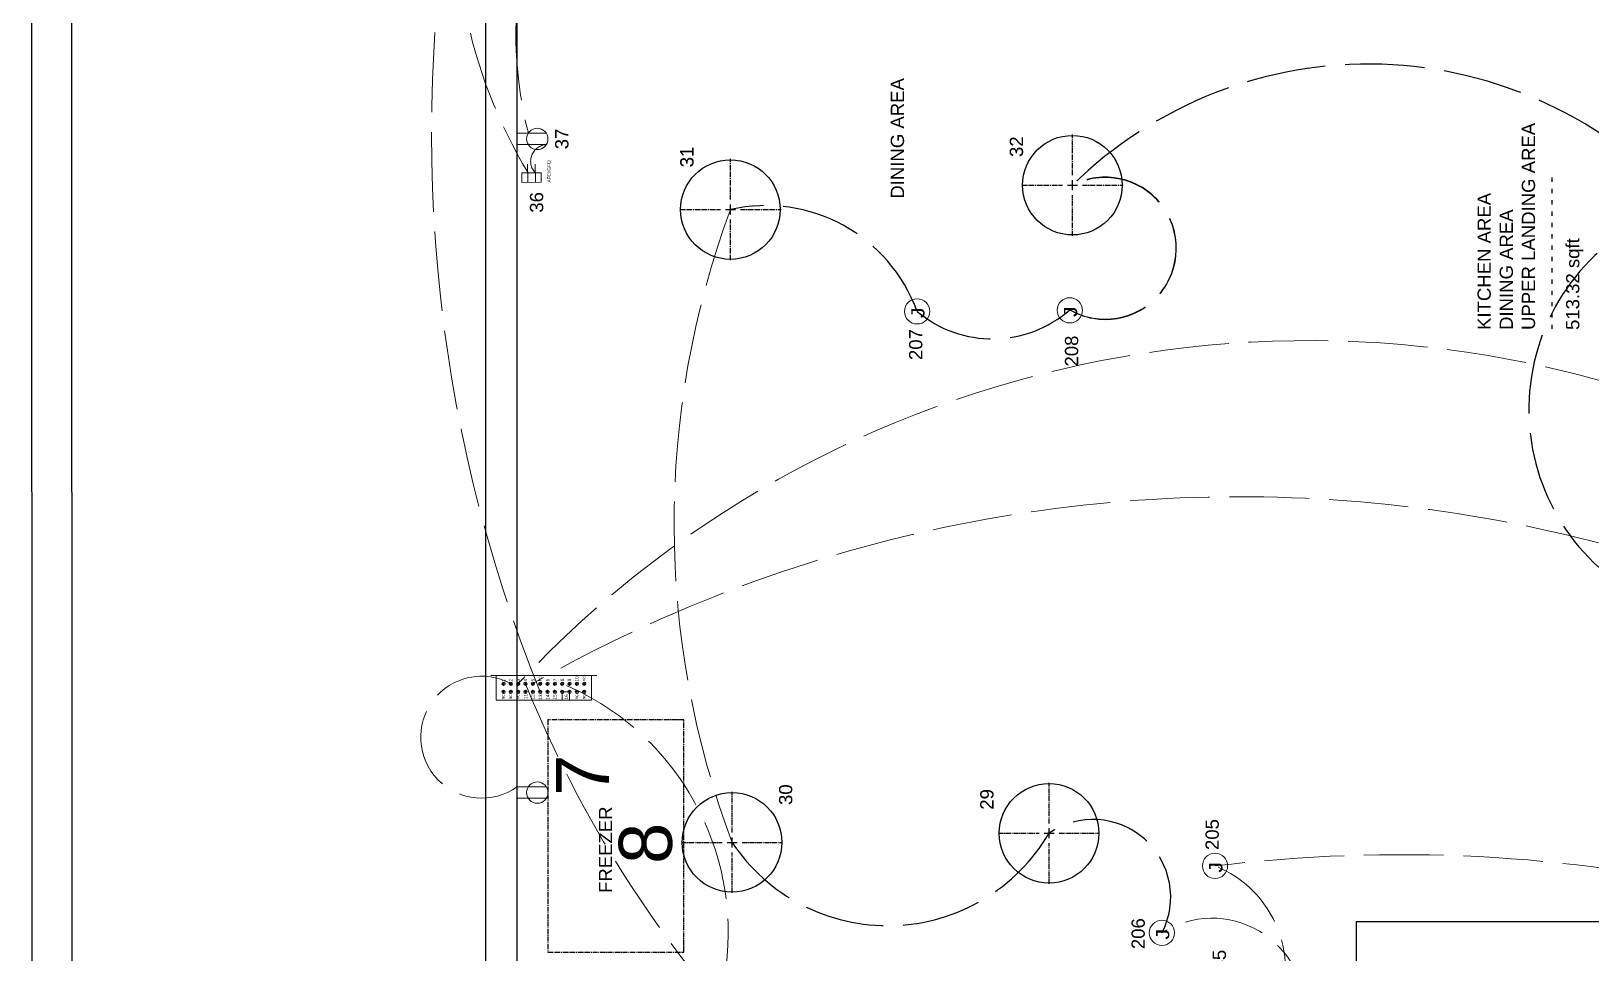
# Model space of a CAD drawing. Header units: inches. Extents: x -601 to 0, y 0 to 495.
# Drawn here: x -600.5 to -365.6, y 171.6 to 310.5 of the extents above; entities that cross this region are included whole.
import ezdxf

# ---------------------------------------------------------------- set-up
doc = ezdxf.new("R2010")
doc.units = ezdxf.units.IN
doc.header["$MEASUREMENT"] = 0
doc.linetypes.add('ACAD_ISO02W100', pattern=[15, 12, -3])
doc.linetypes.add('CENTER2', pattern=[1.125, 0.75, -0.125, 0.125, -0.125])
doc.layers.get('0').update_dxf_attribs({"color": 1, "lineweight": 9})
for name, color, linetype, lineweight in [('00-page-edge', 7, 'Continuous', 9), ('A201-Floorplan-2nd-floor', 7, 'Continuous', 9), ('A201-Text', 7, 'Continuous', 9), ('E201-Electrical-2nd-floor', 7, 'Continuous', 9), ('E301-Electrical-attic', 7, 'Continuous', 9)]:
    doc.layers.add(name, color=color, linetype=linetype, lineweight=lineweight)
doc.styles.add('Reg', font='Courier New.ttf', dxfattribs={"height": 1})
doc.styles.add('Small', font='Arial.ttf', dxfattribs={"height": 0.5})
doc.styles.get("Standard").update_dxf_attribs({"font": 'Arial.ttf', "height": 2})

# ---------------------------------------------------------------- blocks, each defined once
blk = doc.blocks.new('duplex-for-freezer-on-2nd-floor')
at = {"layer": 'E201-Electrical-2nd-floor'}
for p, q in [((0, 0), (0, -4.39)), ((1.73, 0), (1.73, -4.38))]:
    blk.add_line(p, q, dxfattribs=at)
blk.add_circle((0.86, -3.03), 1.61, dxfattribs=at)
blk = doc.blocks.new('*U125')
at = {"layer": 'E201-Electrical-2nd-floor', "color": 0, "linetype": 'CENTER2', "lineweight": -3, "transparency": 16777216}
for p, q in [((0, 1.5), (0, 7.62)), ((-7.62, 0), (-1.5, 0)), ((1.5, 0), (7.62, 0)), ((0, -7.62), (0, -1.5))]:
    blk.add_line(p, q, dxfattribs=at)
at = {"layer": 'E201-Electrical-2nd-floor', "color": 0, "linetype": 'Continuous', "lineweight": -3, "transparency": 16777216}
for p, q in [((-0.75, 0), (0.75, 0)), ((0, -0.75), (0, 0.75))]:
    blk.add_line(p, q, dxfattribs=at)
blk = doc.blocks.new('L2-ceiling-led-29')
at = {"layer": 'E201-Electrical-2nd-floor', "lineweight": -3}
blk.add_circle((0, 0, -93), 7.5, dxfattribs=at)
at = {"layer": 'E201-Electrical-2nd-floor', "linetype": 'CENTER2', "lineweight": -3, "rotation": 270}
blk.add_blockref('*U125', (0, 0, -93), dxfattribs=at)
blk = doc.blocks.new('*U127')
at = {"layer": 'E201-Electrical-2nd-floor', "color": 0, "linetype": 'CENTER2', "lineweight": -3, "transparency": 16777216}
for p, q in [((0, 1.5), (0, 7.62)), ((-7.62, 0), (-1.5, 0)), ((1.5, 0), (7.62, 0)), ((0, -7.62), (0, -1.5))]:
    blk.add_line(p, q, dxfattribs=at)
at = {"layer": 'E201-Electrical-2nd-floor', "color": 0, "linetype": 'Continuous', "lineweight": -3, "transparency": 16777216}
for p, q in [((-0.75, 0), (0.75, 0)), ((0, -0.75), (0, 0.75))]:
    blk.add_line(p, q, dxfattribs=at)
blk = doc.blocks.new('L2-ceiling-led-30')
at = {"layer": 'E201-Electrical-2nd-floor', "lineweight": -3}
blk.add_circle((0, 0, -94.38), 7.5, dxfattribs=at)
at = {"layer": 'E201-Electrical-2nd-floor', "linetype": 'CENTER2', "lineweight": -3, "rotation": 270}
blk.add_blockref('*U127', (0, 0, -94.38), dxfattribs=at)
blk = doc.blocks.new('*U129')
at = {"layer": 'E201-Electrical-2nd-floor', "color": 0, "linetype": 'CENTER2', "lineweight": -3, "transparency": 16777216}
for p, q in [((0, 1.5), (0, 7.62)), ((-7.62, 0), (-1.5, 0)), ((1.5, 0), (7.62, 0)), ((0, -7.62), (0, -1.5))]:
    blk.add_line(p, q, dxfattribs=at)
at = {"layer": 'E201-Electrical-2nd-floor', "color": 0, "linetype": 'Continuous', "lineweight": -3, "transparency": 16777216}
for p, q in [((-0.75, 0), (0.75, 0)), ((0, -0.75), (0, 0.75))]:
    blk.add_line(p, q, dxfattribs=at)
blk = doc.blocks.new('L2-ceiling-led-31')
at = {"layer": 'E201-Electrical-2nd-floor', "lineweight": -3}
blk.add_circle((0, 0, -93.38), 7.5, dxfattribs=at)
at = {"layer": 'E201-Electrical-2nd-floor', "linetype": 'CENTER2', "lineweight": -3, "rotation": 270}
blk.add_blockref('*U129', (0, 0, -93.38), dxfattribs=at)
blk = doc.blocks.new('*U131')
at = {"layer": 'E201-Electrical-2nd-floor', "color": 0, "linetype": 'CENTER2', "lineweight": -3, "transparency": 16777216}
for p, q in [((0, 1.5), (0, 7.62)), ((-7.62, 0), (-1.5, 0)), ((1.5, 0), (7.62, 0)), ((0, -7.62), (0, -1.5))]:
    blk.add_line(p, q, dxfattribs=at)
at = {"layer": 'E201-Electrical-2nd-floor', "color": 0, "linetype": 'Continuous', "lineweight": -3, "transparency": 16777216}
for p, q in [((-0.75, 0), (0.75, 0)), ((0, -0.75), (0, 0.75))]:
    blk.add_line(p, q, dxfattribs=at)
blk = doc.blocks.new('L2-ceiling-led-32')
at = {"layer": 'E201-Electrical-2nd-floor', "lineweight": -3}
blk.add_circle((0, 0, -93.38), 7.5, dxfattribs=at)
at = {"layer": 'E201-Electrical-2nd-floor', "linetype": 'CENTER2', "lineweight": -3, "rotation": 270}
blk.add_blockref('*U131', (0, 0, -93.38), dxfattribs=at)
blk = doc.blocks.new('L2-duplex-37')
at = {"layer": 'E201-Electrical-2nd-floor'}
for p, q in [((0, 0, -15.25), (0, -4.39, -15.25)), ((1.73, 0, -15.25), (1.73, -4.38, -15.25))]:
    blk.add_line(p, q, dxfattribs=at)
blk.add_circle((0.86, -3.03, -15.25), 1.61, dxfattribs=at)
blk = doc.blocks.new('*U382')
at = {"layer": 'E301-Electrical-attic', "color": 0, "linetype": 'CENTER2', "lineweight": -3, "transparency": 16777216}
for p, q in [((0, 1.5), (0, 7.62)), ((-7.62, 0), (-1.5, 0)), ((1.5, 0), (7.62, 0)), ((0, -7.62), (0, -1.5))]:
    blk.add_line(p, q, dxfattribs=at)
at = {"layer": 'E301-Electrical-attic', "color": 0, "linetype": 'Continuous', "lineweight": -3, "transparency": 16777216}
for p, q in [((-0.75, 0), (0.75, 0)), ((0, -0.75), (0, 0.75))]:
    blk.add_line(p, q, dxfattribs=at)
blk = doc.blocks.new('L2-29')
at = {"layer": 'E301-Electrical-attic', "lineweight": -3}
blk.add_circle((0, 0), 7.5, dxfattribs=at)
at = {"layer": 'E301-Electrical-attic', "linetype": 'CENTER2', "lineweight": -3, "rotation": 270}
blk.add_blockref('*U382', (0, 0), dxfattribs=at)
blk = doc.blocks.new('*U384')
at = {"layer": 'E301-Electrical-attic', "color": 0, "linetype": 'CENTER2', "lineweight": -3, "transparency": 16777216}
for p, q in [((0, 1.5), (0, 7.62)), ((-7.62, 0), (-1.5, 0)), ((1.5, 0), (7.62, 0)), ((0, -7.62), (0, -1.5))]:
    blk.add_line(p, q, dxfattribs=at)
at = {"layer": 'E301-Electrical-attic', "color": 0, "linetype": 'Continuous', "lineweight": -3, "transparency": 16777216}
for p, q in [((-0.75, 0), (0.75, 0)), ((0, -0.75), (0, 0.75))]:
    blk.add_line(p, q, dxfattribs=at)
blk = doc.blocks.new('L2-30')
at = {"layer": 'E301-Electrical-attic', "lineweight": -3}
blk.add_circle((0, 0), 7.5, dxfattribs=at)
at = {"layer": 'E301-Electrical-attic', "linetype": 'CENTER2', "lineweight": -3, "rotation": 270}
blk.add_blockref('*U384', (0, 0), dxfattribs=at)
blk = doc.blocks.new('*U386')
at = {"layer": 'E301-Electrical-attic', "color": 0, "linetype": 'CENTER2', "lineweight": -3, "transparency": 16777216}
for p, q in [((0, 1.5), (0, 7.62)), ((-7.62, 0), (-1.5, 0)), ((1.5, 0), (7.62, 0)), ((0, -7.62), (0, -1.5))]:
    blk.add_line(p, q, dxfattribs=at)
at = {"layer": 'E301-Electrical-attic', "color": 0, "linetype": 'Continuous', "lineweight": -3, "transparency": 16777216}
for p, q in [((-0.75, 0), (0.75, 0)), ((0, -0.75), (0, 0.75))]:
    blk.add_line(p, q, dxfattribs=at)
blk = doc.blocks.new('L2-31')
at = {"layer": 'E301-Electrical-attic', "lineweight": -3}
blk.add_circle((0, 0), 7.5, dxfattribs=at)
at = {"layer": 'E301-Electrical-attic', "linetype": 'CENTER2', "lineweight": -3, "rotation": 270}
blk.add_blockref('*U386', (0, 0), dxfattribs=at)
blk = doc.blocks.new('*U388')
at = {"layer": 'E301-Electrical-attic', "color": 0, "linetype": 'CENTER2', "lineweight": -3, "transparency": 16777216}
for p, q in [((0, 1.5), (0, 7.62)), ((-7.62, 0), (-1.5, 0)), ((1.5, 0), (7.62, 0)), ((0, -7.62), (0, -1.5))]:
    blk.add_line(p, q, dxfattribs=at)
at = {"layer": 'E301-Electrical-attic', "color": 0, "linetype": 'Continuous', "lineweight": -3, "transparency": 16777216}
for p, q in [((-0.75, 0), (0.75, 0)), ((0, -0.75), (0, 0.75))]:
    blk.add_line(p, q, dxfattribs=at)
blk = doc.blocks.new('L2-32')
at = {"layer": 'E301-Electrical-attic', "lineweight": -3}
blk.add_circle((0, 0), 7.5, dxfattribs=at)
at = {"layer": 'E301-Electrical-attic', "linetype": 'CENTER2', "lineweight": -3, "rotation": 270}
blk.add_blockref('*U388', (0, 0), dxfattribs=at)
blk = doc.blocks.new('L3-205')
at = {"layer": 'E201-Electrical-2nd-floor'}
blk.add_circle((0, 0), 1.9, dxfattribs=at)
at = {"layer": 'E201-Electrical-2nd-floor', "lineweight": 5, "style": 'Reg'}
blk.add_text('J', height=2, dxfattribs=at).set_placement((-1.25, -1.11))
blk = doc.blocks.new('L3-206')
at = {"layer": 'E201-Electrical-2nd-floor'}
blk.add_circle((0, 0), 1.9, dxfattribs=at)
at = {"layer": 'E201-Electrical-2nd-floor', "lineweight": 5, "style": 'Reg'}
blk.add_text('J', height=2, dxfattribs=at).set_placement((-1.25, -1.11))
blk = doc.blocks.new('L3-j-box-206')
at = {"layer": 'E301-Electrical-attic'}
blk.add_circle((0, 0), 1.9, dxfattribs=at)
at = {"layer": 'E301-Electrical-attic', "lineweight": 5, "style": 'Reg'}
blk.add_text('J', height=2, dxfattribs=at).set_placement((-1.25, -1.11))
blk = doc.blocks.new('L3-j-box-207')
at = {"layer": 'E301-Electrical-attic'}
blk.add_circle((0, 0), 1.9, dxfattribs=at)
at = {"layer": 'E301-Electrical-attic', "lineweight": 5, "style": 'Reg'}
blk.add_text('J', height=2, dxfattribs=at).set_placement((-1.25, -1.11))
blk = doc.blocks.new('attic-j-box-205')
at = {"layer": 'E301-Electrical-attic'}
blk.add_circle((0, 0), 1.9, dxfattribs=at)
at = {"layer": 'E301-Electrical-attic', "lineweight": 5, "style": 'Reg'}
blk.add_text('J', height=2, dxfattribs=at).set_placement((-1.25, -1.11))
blk = doc.blocks.new('attic-j-box-206')
at = {"layer": 'E301-Electrical-attic'}
blk.add_circle((0, 0), 1.9, dxfattribs=at)
at = {"layer": 'E301-Electrical-attic', "lineweight": 5, "style": 'Reg'}
blk.add_text('J', height=2, dxfattribs=at).set_placement((-1.25, -1.11))
blk = doc.blocks.new('subpanel-171')
at = {"layer": 'E201-Electrical-2nd-floor', "lineweight": 5}
for p, q in [((0, -14.38, -48.75), (0, 0, -48.75)), ((0, 0, -48.75), (3.75, 0, -48.75)), ((3.75, -15.19, -48.75), (3.75, 0.81, -48.75)), ((1, -1.11, -48.75), (1.5, -1.11, -48.75)), ((1, -2.21, -48.75), (1.5, -2.21, -48.75)), ((1.25, -1.36, -48.75), (1.25, -0.86, -48.75)), ((1.25, -2.46, -48.75), (1.25, -1.96, -48.75)), ((2.25, -1.11, -48.75), (2.75, -1.11, -48.75)), ((2.25, -2.21, -48.75), (2.75, -2.21, -48.75)), ((2.5, -1.36, -48.75), (2.5, -0.86, -48.75)), ((2.5, -2.46, -48.75), (2.5, -1.96, -48.75)), ((1, -3.32, -48.75), (1.5, -3.32, -48.75)), ((1, -4.42, -48.75), (1.5, -4.42, -48.75)), ((1.25, -3.57, -48.75), (1.25, -3.07, -48.75)), ((1.25, -4.67, -48.75), (1.25, -4.17, -48.75)), ((2.25, -3.32, -48.75), (2.75, -3.32, -48.75)), ((2.25, -4.42, -48.75), (2.75, -4.42, -48.75)), ((2.5, -3.57, -48.75), (2.5, -3.07, -48.75)), ((2.5, -4.67, -48.75), (2.5, -4.17, -48.75)), ((1, -5.53, -48.75), (1.5, -5.53, -48.75)), ((1, -6.64, -48.75), (1.5, -6.64, -48.75)), ((1.25, -5.78, -48.75), (1.25, -5.28, -48.75)), ((1.25, -6.89, -48.75), (1.25, -6.39, -48.75)), ((2.25, -5.53, -48.75), (2.75, -5.53, -48.75)), ((2.25, -6.64, -48.75), (2.75, -6.64, -48.75)), ((2.5, -5.78, -48.75), (2.5, -5.28, -48.75)), ((2.5, -6.89, -48.75), (2.5, -6.39, -48.75)), ((1, -7.74, -48.75), (1.5, -7.74, -48.75)), ((1, -8.85, -48.75), (1.5, -8.85, -48.75)), ((1.25, -7.99, -48.75), (1.25, -7.49, -48.75)), ((1.25, -9.1, -48.75), (1.25, -8.6, -48.75)), ((2.25, -7.74, -48.75), (2.75, -7.74, -48.75)), ((2.25, -8.85, -48.75), (2.75, -8.85, -48.75)), ((2.5, -7.99, -48.75), (2.5, -7.49, -48.75)), ((2.5, -9.1, -48.75), (2.5, -8.6, -48.75)), ((1.25, -9.96, -48.75), (0, -9.96, -48.75)), ((0, -9.96, -48.75), (0, -11.06, -48.75)), ((0, -11.06, -48.75), (1.25, -11.06, -48.75)), ((1, -9.96, -48.75), (1.5, -9.96, -48.75)), ((1, -11.06, -48.75), (1.5, -11.06, -48.75)), ((1.25, -10.21, -48.75), (1.25, -9.71, -48.75)), ((1.25, -11.06, -48.75), (1.25, -9.96, -48.75)), ((1.25, -11.31, -48.75), (1.25, -10.81, -48.75)), ((2.25, -9.96, -48.75), (2.75, -9.96, -48.75)), ((2.25, -11.06, -48.75), (2.75, -11.06, -48.75)), ((2.5, -10.21, -48.75), (2.5, -9.71, -48.75)), ((2.5, -11.31, -48.75), (2.5, -10.81, -48.75)), ((1, -12.17, -48.75), (1.5, -12.17, -48.75)), ((1, -13.27, -48.75), (1.5, -13.27, -48.75)), ((1.25, -12.42, -48.75), (1.25, -11.92, -48.75)), ((1.25, -13.52, -48.75), (1.25, -13.02, -48.75)), ((2.25, -12.17, -48.75), (2.75, -12.17, -48.75)), ((2.25, -13.27, -48.75), (2.75, -13.27, -48.75)), ((2.5, -12.42, -48.75), (2.5, -11.92, -48.75)), ((2.5, -13.52, -48.75), (2.5, -13.02, -48.75)), ((0, -14.38, -48.75), (3.75, -14.38, -48.75))]:
    blk.add_line(p, q, dxfattribs=at)
for centre in [(1.25, -1.11, -48.75), (1.25, -2.21, -48.75), (2.5, -1.11, -48.75), (2.5, -2.21, -48.75), (1.25, -3.32, -48.75), (1.25, -4.42, -48.75), (2.5, -3.32, -48.75), (2.5, -4.42, -48.75), (1.25, -5.53, -48.75), (1.25, -6.64, -48.75), (2.5, -5.53, -48.75), (2.5, -6.64, -48.75), (1.25, -7.74, -48.75), (1.25, -8.85, -48.75), (2.5, -7.74, -48.75), (2.5, -8.85, -48.75), (1.25, -9.96, -48.75), (1.25, -11.06, -48.75), (2.5, -9.96, -48.75), (2.5, -11.06, -48.75), (1.25, -12.17, -48.75), (1.25, -13.27, -48.75), (2.5, -12.17, -48.75), (2.5, -13.27, -48.75)]:
    blk.add_circle(centre, 0.25, dxfattribs=at)
at = {"layer": 'E201-Electrical-2nd-floor', "lineweight": 5, "style": 'Small'}
for s, p in [('nc', (0.13, -1.28, -48.75)), ('nc', (0.13, -2.39, -48.75)), ('1', (2.77, -1.36, -48.75)), ('2', (2.83, -2.47, -48.75)), ('nc', (0.14, -3.49, -48.75)), ('11', (0.18, -4.7, -48.75)), ('3', (2.83, -3.59, -48.75)), ('4', (2.85, -4.67, -48.75)), ('13', (0.1, -6.92, -48.75)), ('12', (0.12, -5.79, -48.75)), ('5', (2.84, -5.79, -48.75)), ('nc', (2.87, -6.81, -48.75)), ('14', (0.11, -8, -48.75)), ('15', (0.11, -9.11, -48.75)), ('6', (2.85, -8.02, -48.75)), ('7', (2.86, -9.11, -48.75)), ('16', (0.12, -10.82, -48.75)), ('9', (2.87, -11.28, -48.75)), ('8', (2.88, -10.2, -48.75)), ('nc', (0.13, -13.46, -48.75)), ('nc', (0.14, -12.36, -48.75)), ('10', (2.83, -12.42, -48.75)), ('nc', (2.86, -13.46, -48.75))]:
    blk.add_text(s, height=0.5, dxfattribs=at).set_placement(p)
blk = doc.blocks.new('wall-gfci+afci')
at = {"layer": 'E201-Electrical-2nd-floor'}
for p, q in [((0, 2.91), (1.44, 2.91)), ((0, 0), (0, 2.91)), ((1.44, 0), (1.44, 2.91)), ((2.76, 2.03), (0, 2.03)), ((2.76, 0.87), (0, 0.87)), ((1.44, 0), (0, 0))]:
    blk.add_line(p, q, dxfattribs=at)
at = {"layer": 'E201-Electrical-2nd-floor', "lineweight": 5, "style": 'Small'}
blk.add_text('AFCI/GFCI', height=0.5, dxfattribs=at).set_placement((-0.04, -1.46))

msp = doc.modelspace()

# ---------------------------------------------------------------- linework, layer by layer
at = {"layer": '00-page-edge', "lineweight": -3}
for p, q in [((-600.53, 495.14), (-600.36, 0)), ((-594.53, 489.14), (-594.37, 6))]:
    msp.add_line(p, q, dxfattribs=at)
at = {"layer": 'A201-Floorplan-2nd-floor', "lineweight": -3}
msp.add_line((-532.05, 37.51), (-532.05, 358.91), dxfattribs=at)
at = {"layer": 'A201-Floorplan-2nd-floor', "lineweight": 5}
msp.add_line((-502.2, 206.69), (-503.33, 206.69), dxfattribs=at)
at = {"layer": 'A201-Floorplan-2nd-floor', "lineweight": -3}
msp.add_lwpolyline([(-400.95, 176.28), (-400.95, 42.37), (-527.33, 42.29), (-527.33, 354.16), (-232.13, 354.16), (-232.13, 245.1), (-169.29, 245.1), (-169.29, 220.6), (-182.84, 220.6), (-182.84, 154.85), (-218.17, 154.85), (-218.17, 176.28), (-400.96, 176.28)], dxfattribs=at)
at = {"layer": 'A201-Floorplan-2nd-floor', "linetype": 'CENTER2', "lineweight": -3}
msp.add_lwpolyline([(-502.2, 206.69), (-522.7, 206.69), (-522.7, 171.69), (-502.2, 171.69)], close=True, dxfattribs=at)
at = {"layer": 'A201-Text', "lineweight": 5}
msp.add_line((-502.2, 171.69), (-502.2, 172.82), dxfattribs=at)
at = {"layer": 'E201-Electrical-2nd-floor', "linetype": 'ACAD_ISO02W100', "lineweight": 5}
for centre, radius, start, end in [((-466.82, 310.14), 60.71, 135.7673, 194.3406), ((-316.15, 295), 224.08, 168.4282, 202.0393), ((-460.88, 328.29), 75.7, 171.1423, 211.1758), ((-522.77, 290.86), 2.52, 93.6804, 223.4372), ((-367.43, 236.25), 136.25, 159.6703, 200.6302), ((-408.11, 100.84), 163, 348.7833, 136.9245), ((-418.61, 25.38), 214.94, 47.1939, 119.656), ((-532.67, 204.1), 9.18, 61.4152, 305.6014), ((-536.17, 174.66), 40.64, 282.571, 67.3646), ((-361.34, 278.72), 177.66, 202.0017, 256.31)]:
    msp.add_arc(centre, radius, start, end, dxfattribs=at)
at = {"layer": 'E201-Electrical-2nd-floor', "linetype": 'ACAD_ISO02W100', "lineweight": -3}
for centre, radius, start, end in [((-399.11, 241.96), 63.55, 41.7589, 134.5372), ((-438.71, 277.73), 10.68, 239.8413, 117.7632), ((-342.86, 253.46), 32.07, 105.9938, 232.0727), ((-489.84, 259.97), 24.22, 19.974, 102.7927), ((-455.72, 281.75), 17.64, 229.9377, 311.3078), ((-471.51, 203.87), 28.17, 213.6786, 329.6203)]:
    msp.add_arc(centre, radius, start, end, dxfattribs=at)
at = {"layer": 'E301-Electrical-attic', "linetype": 'ACAD_ISO02W100', "lineweight": -3}
for centre, radius, start, end in [((-399.11, 241.96), 63.55, 41.7589, 134.5372), ((-438.74, 277.77), 10.7, 240.0739, 117.5415), ((-342.86, 253.46), 32.07, 105.9938, 232.0727), ((-489.84, 259.97), 24.22, 19.974, 102.7927), ((-455.72, 281.75), 17.64, 229.9377, 311.3078), ((-440.56, 180.02), 11.68, 332.4754, 124.6774), ((-471.51, 203.87), 28.17, 213.6786, 329.6203)]:
    msp.add_arc(centre, radius, start, end, dxfattribs=at)
at = {"layer": 'E301-Electrical-attic', "linetype": 'ACAD_ISO02W100', "lineweight": 5}
for centre, radius, start, end in [((-367.43, 236.25), 136.25, 159.6703, 200.6302), ((-394.29, -43.77), 230.17, 77.1762, 96.9655), ((-428.41, 169.06), 16.83, 334.6052, 68.3637), ((-422.66, 162.84), 13.99, 355.9038, 122.6307)]:
    msp.add_arc(centre, radius, start, end, dxfattribs=at)

# ---------------------------------------------------------------- block references
at = {"lineweight": 5, "rotation": 89.99999999999999}
for name, p in [('attic-j-box-205', (-422.2, 184.71)), ('attic-j-box-206', (-430.2, 174.62))]:
    msp.add_blockref(name, p, dxfattribs=at)
at = {"layer": 'A201-Floorplan-2nd-floor', "lineweight": 5, "rotation": 89.99999999999999}
for name, p in [('L2-ceiling-led-30', (-494.95, 188.25, 94.38)), ('L2-ceiling-led-29', (-447.2, 189.62, 93))]:
    msp.add_blockref(name, p, dxfattribs=at)
at = {"layer": 'E201-Electrical-2nd-floor', "lineweight": 5}
for name, p, rotation in [('L2-duplex-37', (-527.33, 293.37, 15.25), 89.99999999999999), ('wall-gfci+afci', (-523.71, 287.7), 90.60616794361819), ('L3-206', (-444.08, 268.41), 89.99999999999999), ('L3-205', (-467.08, 268.25), 89.99999999999999), ('subpanel-171', (-530.49, 209.66, 48.75), 89.99999999999999)]:
    msp.add_blockref(name, p, dxfattribs=dict(at, rotation=rotation))
at = {"layer": 'E201-Electrical-2nd-floor', "linetype": 'ACAD_ISO02W100', "lineweight": 5, "rotation": 89.99999999999999}
for name, p in [('L2-ceiling-led-32', (-443.68, 287.26, 93.38)), ('L2-ceiling-led-31', (-495.2, 283.59, 93.38))]:
    msp.add_blockref(name, p, dxfattribs=at)
at = {"layer": 'E201-Electrical-2nd-floor', "lineweight": -3, "rotation": 89.99999999999999}
msp.add_blockref('duplex-for-freezer-on-2nd-floor', (-527.33, 194.9), dxfattribs=at)
at = {"layer": 'E301-Electrical-attic', "lineweight": 5, "rotation": 89.99999999999999}
for name, p in [('L2-32', (-443.68, 287.26)), ('L2-31', (-495.2, 283.59)), ('L2-30', (-494.95, 188.25)), ('L2-29', (-447.2, 189.62))]:
    msp.add_blockref(name, p, dxfattribs=at)
at = {"layer": 'E301-Electrical-attic', "linetype": 'ACAD_ISO02W100', "lineweight": 5, "rotation": 89.99999999999999}
for name, p in [('L3-j-box-207', (-444.08, 268.41)), ('L3-j-box-206', (-467.08, 268.25))]:
    msp.add_blockref(name, p, dxfattribs=at)

# ---------------------------------------------------------------- texts
at = {"layer": 'A201-Text', "lineweight": 5}
for s, p in [('DINING AREA', (-469.05, 285.23)), ('FREEZER', (-513.02, 180.63))]:
    msp.add_text(s, height=2, rotation=90, dxfattribs=at).set_placement(p)
at = {"layer": 'A201-Text', "lineweight": 5, "insert": (-382.66, 265.45), "char_height": 2, "width": 69.688, "attachment_point": 1, "rotation": 90}
msp.add_mtext('KITCHEN AREA\\PDINING AREA\\PUPPER LANDING AREA\\P- - - - - - - - - - - - - -\\P513.32 sqft', dxfattribs=at)
at = {"layer": 'A201-Text', "lineweight": -3, "insert": (-512.01, 185), "char_height": 8, "attachment_point": 1, "rotation": 90}
msp.add_mtext('8', dxfattribs=at)
at = {"layer": 'E201-Electrical-2nd-floor', "lineweight": 5}
for s, p in [('37', (-519.6, 292.67)), ('32', (-451.11, 291.51)), ('31', (-500.77, 289.96)), ('36', (-523.4, 283.12)), ('30', (-485.88, 193.89)), ('29', (-455.57, 193.17)), ('45', (-420.55, 168.96))]:
    msp.add_text(s, height=2, rotation=90, dxfattribs=at).set_placement(p)
at = {"layer": 'E201-Electrical-2nd-floor', "lineweight": -3, "insert": (-521.47, 195.25), "char_height": 8, "attachment_point": 1, "rotation": 90}
msp.add_mtext('7', dxfattribs=at)
at = {"layer": 'E301-Electrical-attic', "lineweight": 5}
for s, p in [('32', (-451.12, 291.51)), ('31', (-500.74, 289.96)), ('207', (-466.29, 260.92)), ('208', (-442.81, 259.94)), ('30', (-485.88, 193.88)), ('29', (-455.57, 193.18)), ('205', (-421.63, 187.1)), ('206', (-432.78, 172.17))]:
    msp.add_text(s, height=2, rotation=90, dxfattribs=at).set_placement(p)

doc.saveas('drawing.dxf')
